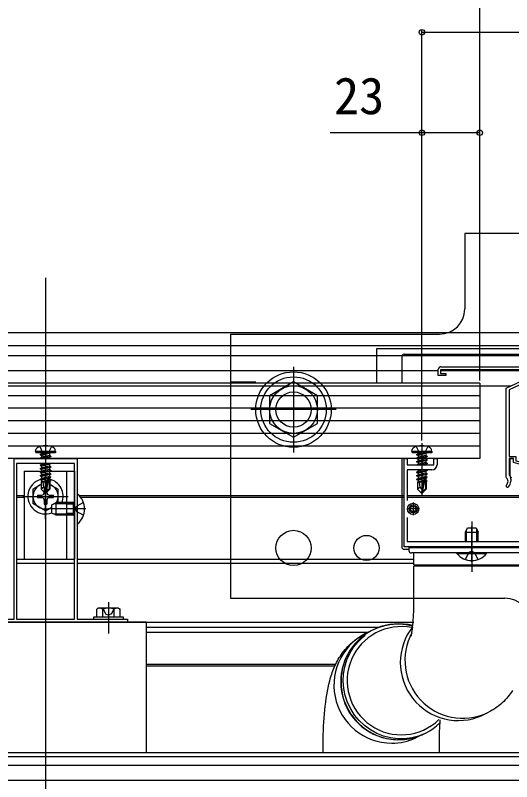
# Model space of a CAD drawing. Units: millimetres, scale not verified. Extents: x -875 to 875, y -1304 to 1296.
# Drawn here: x 487.5 to 684.6, y 184.4 to 489 of the extents above; entities that cross this region are included whole.
import ezdxf
from ezdxf.enums import TextEntityAlignment as Align

# ---------------------------------------------------------------- set-up
doc = ezdxf.new("R2010")
doc.units = ezdxf.units.MM
doc.header["$LTSCALE"] = 8
for name, color, linetype in [('0-3_YKK_11', 7, 'Continuous'), ('0-5_YKK_12', 2, 'Continuous'), ('0-6_YKK_13', 4, 'Continuous'), ('0-7_YKK_D', 6, 'Continuous')]:
    doc.layers.add(name, color=color, linetype=linetype)
doc.styles.add('ＭＳ ゴシック', font='')
doc.styles.get('ＭＳ ゴシック').set_extended_font_data('MS Gothic')

msp = doc.modelspace()

# ---------------------------------------------------------------- linework, layer by layer
at = {"layer": '0-3_YKK_11'}
for p, q in [((684.3, 304.6), (684.3, 303.8)), ((648, 292.8), (643, 292.8)), ((645.5, 295.3), (645.5, 290.3))]:
    msp.add_line(p, q, dxfattribs=at)
for points in [[(682.595, 305.19), (682.5, 305.409), (682.5, 340.863), (692.1, 345.363), (692.1, 346.7), (694.3, 346.7), (694.3, 348.1), (656.4, 348.1), (656.4, 346.7), (658.5, 346.7), (658.5, 345.8), (655.5, 345.8), (655.5, 348.3)], [(656.5, 349.3), (695.5, 349.3), (695.5, 345.5), (693.3, 345.5), (693.3, 344.6), (683.7, 340.1), (683.7, 313.7), (686.3, 313.7), (686.3, 311.893), (689.365, 311.085), (689.135, 310.215), (685.4, 311.2), (685.4, 312.8), (683.7, 312.8), (683.7, 306.497), (683.755, 306.325)], [(694, 277.8), (642, 277.8), (642, 312.8), (643.2, 312.8), (643.2, 310.3), (653.8, 310.3), (653.8, 312.8), (655, 312.8), (655, 310.3)], [(684, 305.95), (684, 312.8), (685.3, 312.8)], [(653, 308.3), (643.2, 308.3), (643.2, 296.199)], [(643.2, 289.401), (643.2, 279.8), (693.172, 279.8), (694, 280.628), (694, 289.741)]]:
    msp.add_lwpolyline(points, dxfattribs=at)
for points in [[(532, 247.8), (467, 247.8), (467, 249), (474.042, 249), (474.225, 248.88), (474.775, 248.88), (474.958, 249), (487, 249), (487, 312.8), (499.042, 312.8), (499.225, 312.68), (499.775, 312.68), (499.958, 312.8), (512, 312.8), (512, 249), (524.042, 249), (524.225, 248.88), (524.775, 248.88), (524.958, 249), (532, 249)], [(488, 310.8), (488, 249), (511, 249), (511, 310.8)]]:
    msp.add_lwpolyline(points, close=True, dxfattribs=at)
for centre, radius, start, end in [((656.5, 348.3), 1, 90.00001, 179.99999), ((653, 310.3), 2, 270.00001, 359.99999), ((681.3, 303.8), 1.9, 312.97288, 47.0141), ((681.3, 304.6), 3, 0, 35.09682), ((684.65, 305.95), 0.65, 180.00001, 269.99999), ((682.97, 302.007), 0.55, 132.9729, 210.00003), ((682.97, 302.007), 0.55, 209.99999, 312.97288), ((681.3, 303.8), 3, 312.97287, 359.99999)]:
    msp.add_arc(centre, radius, start, end, dxfattribs=at)
at = {"layer": '0-5_YKK_12'}
for p, q in [((499.5, 384.6), (499.5, 169.8)), ((792.221, 362.8), (-860.922, 362.8)), ((-602, 357.8), (691, 357.8)), ((-552.134, 353.8), (641.134, 353.8)), ((641.134, 353.8), (691, 353.8)), ((598, 349.301), (598, 315.301)), ((641, 347.8), (655.5, 347.8)), ((656.4, 347.8), (691, 347.8)), ((-595.499, 341.8), (684.499, 341.8)), ((615, 332.301), (581, 332.301)), ((488, 298.1), (491, 298.1)), ((488, 297.5), (491, 297.5)), ((512.884, 298.1), (642, 298.1)), ((513.398, 297.5), (642, 297.5)), ((643.2, 298.1), (691, 298.1)), ((643.2, 297.5), (691, 297.5)), ((515.5, 292.799), (501.5, 292.799)), ((668.8, 287.8), (668.8, 267.8)), ((668.8, 271.8), (668.8, 285.8)), ((488, 272.8), (511, 272.8)), ((488, 271.3), (511, 271.3)), ((512, 272.8), (645.8, 272.8)), ((512, 271.3), (645.8, 271.3)), ((524.5, 255.8), (524.5, 243.3)), ((-556.508, 247.8), (645.798, 247.8)), ((539.5, 245.8), (632.059, 245.8)), ((539.5, 243.8), (627.84, 243.8)), ((539.5, 231.1), (614.781, 231.1)), ((539.5, 230.5), (614.501, 230.5)), ((689.5, 195.8), (-600.5, 195.8)), ((689.5, 194.3), (-600.5, 194.3)), ((689.5, 190.8), (-600.5, 190.8)), ((-600.5, 185), (689.5, 185))]:
    msp.add_line(p, q, dxfattribs=at)
msp.add_lwpolyline([(-566.5, 347.8), (-552, 347.8), (641, 347.8)], dxfattribs=at)
at = {"layer": '0-6_YKK_13'}
for p, q in [((666, 402.301), (666, 372.301)), ((758, 402.301), (666, 402.301)), ((573, 362.301), (573, 257.301)), ((573, 362.301), (656, 362.301)), ((631, 356.5), (631, 342.8)), ((691, 356.5), (631, 356.5)), ((642, 354.3), (692, 354.3)), ((641, 353.3), (641, 342.8)), ((672, 342.8), (-583, 342.8)), ((573, 343.301), (583, 343.301)), ((672, 342.8), (672, 312.8)), ((672, 337.8), (-583, 337.8)), ((672, 332.8), (-583, 332.8)), ((672, 327.8), (-583, 327.8)), ((672, 322.8), (-583, 322.8)), ((672, 317.8), (-583, 317.8)), ((499.5, 319), (499.5, 298.1)), ((652.75, 317.781), (643.25, 317.781)), ((649, 319), (649, 298.1)), ((495.5, 315.6), (495.641, 316.402)), ((503.5, 315.6), (495.5, 315.6)), ((495.5, 315.6), (495.588, 315.1)), ((503.412, 315.1), (495.588, 315.1)), ((497.4, 314.45), (501, 315.05)), ((501, 314.95), (497.4, 314.35)), ((497.4, 314.45), (497.95, 314.768)), ((497.4, 314.45), (497.4, 314.35)), ((497.4, 314.45), (497.4, 314.35)), ((497.4, 314.35), (497.95, 314.032)), ((497.4, 313.05), (501.6, 313.75)), ((501, 315.05), (497.95, 314.768)), ((497.95, 314.032), (501, 314.95)), ((497.95, 314.9), (497.95, 314.768)), ((501.05, 314.068), (497.95, 313.368)), ((497.95, 314.032), (497.95, 313.368)), ((501, 315.05), (501, 314.95)), ((501.05, 314.9), (501.05, 314.068)), ((501.6, 313.75), (501.05, 314.068)), ((501.6, 313.75), (501.6, 313.65)), ((503.5, 315.6), (503.359, 316.402)), ((503.5, 315.6), (503.412, 315.1)), ((645, 315.6), (645.141, 316.402)), ((653, 315.6), (645, 315.6)), ((645, 315.6), (645.088, 315.1)), ((652.912, 315.1), (645.088, 315.1)), ((646.9, 314.45), (650.5, 315.05)), ((650.5, 314.95), (646.9, 314.35)), ((646.9, 314.45), (647.45, 314.768)), ((646.9, 314.45), (646.9, 314.35)), ((646.9, 314.45), (646.9, 314.35)), ((646.9, 314.35), (647.45, 314.032)), ((646.9, 313.05), (651.1, 313.75)), ((650.5, 315.05), (647.45, 314.768)), ((647.45, 314.032), (650.5, 314.95)), ((647.45, 314.9), (647.45, 314.768)), ((650.55, 314.068), (647.45, 313.368)), ((647.45, 314.032), (647.45, 313.368)), ((650.5, 315.05), (650.5, 314.95)), ((650.55, 314.9), (650.55, 314.068)), ((651.1, 313.75), (650.55, 314.068)), ((651.1, 313.75), (651.1, 313.65)), ((653, 315.6), (652.859, 316.402)), ((653, 315.6), (652.912, 315.1)), ((672, 312.8), (-583, 312.8)), ((501.6, 313.65), (497.4, 312.95)), ((497.4, 313.05), (497.95, 313.368)), ((497.4, 313.05), (497.4, 312.95)), ((497.4, 312.95), (497.66, 312.8)), ((501.3, 310.8), (497.4, 310.15)), ((497.4, 310.25), (500.7, 310.8)), ((498.979, 310.8), (497.95, 310.568)), ((497.95, 310.8), (497.95, 310.568)), ((501.05, 313.332), (498.692, 312.8)), ((501.6, 313.65), (501.05, 313.332)), ((501.05, 313.332), (501.05, 312.8)), ((641, 312.8), (641, 277.8)), ((651.1, 313.65), (646.9, 312.95)), ((646.9, 313.05), (647.45, 313.368)), ((646.9, 313.05), (646.9, 312.95)), ((646.9, 312.95), (647.45, 312.632)), ((646.9, 311.65), (651.1, 312.35)), ((651.1, 312.25), (646.9, 311.55)), ((646.9, 311.65), (647.45, 311.968)), ((646.9, 311.65), (646.9, 311.55)), ((646.9, 311.55), (647.45, 311.232)), ((647.2, 310.3), (651.1, 310.95)), ((650.55, 313.332), (647.45, 312.632)), ((650.55, 312.668), (647.45, 311.968)), ((647.45, 312.632), (647.45, 311.968)), ((650.55, 311.268), (647.45, 310.568)), ((647.45, 311.232), (647.45, 310.568)), ((651.1, 310.85), (647.8, 310.3)), ((651.1, 313.65), (650.55, 313.332)), ((650.55, 313.332), (650.55, 312.668)), ((651.1, 312.35), (650.55, 312.668)), ((650.55, 311.932), (650.55, 311.268)), ((651.1, 310.95), (650.55, 311.268)), ((651.1, 312.35), (651.1, 312.25)), ((651.1, 310.95), (651.1, 310.85)), ((491, 307.799), (511, 307.799)), ((497.4, 310.25), (497.95, 310.568)), ((497.4, 310.25), (497.4, 310.15)), ((497.4, 310.15), (497.95, 309.832)), ((497.4, 308.85), (501.6, 309.55)), ((501.6, 309.45), (497.4, 308.75)), ((497.4, 308.85), (497.95, 309.168)), ((497.4, 308.85), (497.4, 308.75)), ((497.4, 308.75), (497.95, 308.432)), ((497.4, 307.45), (501.6, 308.15)), ((501.6, 308.05), (497.4, 307.35)), ((497.4, 307.45), (497.95, 307.768)), ((501.05, 309.868), (497.95, 309.168)), ((497.95, 309.832), (497.95, 309.168)), ((501.05, 308.468), (497.95, 307.768)), ((497.95, 308.432), (497.95, 307.768)), ((501.05, 310.532), (501.05, 309.868)), ((501.6, 309.55), (501.05, 309.868)), ((501.05, 309.132), (501.05, 308.468)), ((501.6, 308.15), (501.05, 308.468)), ((501.05, 307.732), (501.05, 307.068)), ((501.6, 309.55), (501.6, 309.45)), ((501.6, 308.15), (501.6, 308.05)), ((507.8, 307.799), (507.8, 272.799)), ((511, 307.799), (511, 272.799)), ((646.9, 307.45), (651.1, 308.15)), ((651.1, 308.05), (646.9, 307.35)), ((646.9, 307.45), (647.45, 307.768)), ((646.987, 310.3), (647.45, 310.568)), ((649.808, 308.3), (647.45, 307.768)), ((647.45, 308.3), (647.45, 307.768)), ((650.55, 310.532), (650.55, 310.3)), ((650.55, 307.732), (650.55, 307.068)), ((651.1, 308.15), (650.84, 308.3)), ((651.1, 308.15), (651.1, 308.05)), ((497.4, 307.45), (497.4, 307.35)), ((497.4, 307.35), (497.95, 307.032)), ((497.4, 306.05), (501.6, 306.75)), ((501.6, 306.65), (497.4, 305.95)), ((497.4, 306.05), (497.95, 306.368)), ((497.4, 306.05), (497.4, 305.95)), ((497.4, 305.95), (497.95, 305.632)), ((497.4, 304.65), (500.426, 305.154)), ((500.398, 305.05), (497.4, 304.55)), ((497.4, 304.65), (497.95, 304.968)), ((497.4, 304.65), (497.4, 304.55)), ((501.05, 307.068), (497.95, 306.368)), ((497.95, 307.032), (497.95, 306.368)), ((501.05, 305.668), (497.95, 304.968)), ((497.95, 305.632), (497.95, 304.968)), ((500.34, 304.772), (497.95, 304.232)), ((499.5, 288.799), (499.5, 306.799)), ((500.41, 305.107), (499.5, 300.722)), ((500.832, 305.223), (499.65, 299.524)), ((500.832, 305.222), (501.6, 305.35)), ((501.6, 305.25), (500.887, 305.131)), ((500.9, 305.052), (500.9, 300.774)), ((501.6, 306.75), (501.05, 307.068)), ((501.05, 306.332), (501.05, 305.668)), ((501.6, 305.35), (501.05, 305.668)), ((501.05, 304.932), (501.05, 304.268)), ((501.6, 306.75), (501.6, 306.65)), ((501.6, 305.35), (501.6, 305.25)), ((646.9, 307.45), (646.9, 307.35)), ((646.9, 307.35), (647.45, 307.032)), ((646.9, 306.05), (651.1, 306.75)), ((651.1, 306.65), (646.9, 305.95)), ((646.9, 306.05), (647.45, 306.368)), ((646.9, 306.05), (646.9, 305.95)), ((646.9, 305.95), (647.45, 305.632)), ((646.9, 304.65), (649.926, 305.154)), ((649.898, 305.05), (646.9, 304.55)), ((646.9, 304.65), (647.45, 304.968)), ((646.9, 304.65), (646.9, 304.55)), ((650.55, 307.068), (647.45, 306.368)), ((647.45, 307.032), (647.45, 306.368)), ((650.55, 305.668), (647.45, 304.968)), ((647.45, 305.632), (647.45, 304.968)), ((649.84, 304.772), (647.45, 304.232)), ((649.91, 305.107), (649, 300.722)), ((650.332, 305.223), (649.15, 299.524)), ((650.332, 305.222), (651.1, 305.35)), ((651.1, 305.25), (650.387, 305.131)), ((650.4, 305.052), (650.4, 300.774)), ((651.1, 306.75), (650.55, 307.068)), ((650.55, 306.332), (650.55, 305.668)), ((651.1, 305.35), (650.55, 305.668)), ((650.55, 304.932), (650.55, 304.268)), ((651.1, 306.75), (651.1, 306.65)), ((651.1, 305.35), (651.1, 305.25)), ((497.8, 302.567), (494.5, 300.662)), ((497.4, 304.55), (497.95, 304.232)), ((497.8, 303.5), (497.95, 303.568)), ((497.8, 303.5), (497.8, 300.65)), ((500.076, 303.5), (497.8, 303.5)), ((497.95, 304.232), (497.95, 303.568)), ((500.195, 304.075), (497.95, 303.568)), ((500.135, 303.783), (498.417, 303.5)), ((500.08, 303.516), (499.996, 303.5)), ((501.05, 304.268), (500.897, 304.233)), ((501.5, 304.008), (500.9, 303.909)), ((501.5, 303.792), (500.9, 303.676)), ((501.2, 303.5), (500.9, 303.5)), ((501.5, 304.008), (501.05, 304.268)), ((501.5, 303.792), (501.2, 303.619)), ((501.2, 303.619), (501.2, 300.65)), ((501.2, 302.567), (504.5, 300.662)), ((501.5, 304.008), (501.5, 303.792)), ((646.9, 304.55), (647.45, 304.232)), ((647.3, 303.5), (647.45, 303.568)), ((647.3, 303.5), (647.3, 300.65)), ((649.576, 303.5), (647.3, 303.5)), ((647.45, 304.232), (647.45, 303.568)), ((649.695, 304.075), (647.45, 303.568)), ((649.635, 303.783), (647.917, 303.5)), ((649.58, 303.516), (649.496, 303.5)), ((650.55, 304.268), (650.397, 304.233)), ((651, 304.008), (650.4, 303.909)), ((651, 303.792), (650.4, 303.676)), ((650.7, 303.5), (650.4, 303.5)), ((651, 304.008), (650.55, 304.268)), ((651, 303.792), (650.7, 303.619)), ((650.7, 303.619), (650.7, 300.65)), ((651, 304.008), (651, 303.792)), ((494.5, 300.662), (494.5, 294.935)), ((498.757, 301.453), (497.8, 300.65)), ((499.35, 299.1), (497.8, 300.65)), ((499, 300.949), (499, 299.299)), ((500, 300.949), (499, 300.949)), ((499.5, 300.722), (499.35, 299.1)), ((499.35, 299.1), (499.65, 299.1)), ((499.5, 300.722), (499.5, 299.1)), ((500.9, 300.774), (499.65, 299.524)), ((499.65, 299.1), (501.2, 300.65)), ((499.65, 299.524), (499.65, 299.1)), ((500, 300.949), (500, 299.299)), ((501.2, 300.65), (500.9, 300.774)), ((504.5, 295.299), (504.5, 300.662)), ((512, 298.699), (512, 286.899)), ((512.248, 298.699), (512, 298.699)), ((512.248, 286.899), (512.248, 298.699)), ((648.257, 301.453), (647.3, 300.65)), ((648.85, 299.1), (647.3, 300.65)), ((649, 300.722), (648.85, 299.1)), ((648.85, 299.1), (649.15, 299.1)), ((649, 300.722), (649, 299.1)), ((650.4, 300.774), (649.15, 299.524)), ((649.15, 299.1), (650.7, 300.65)), ((649.15, 299.524), (649.15, 299.1)), ((650.7, 300.65), (650.4, 300.774)), ((490.5, 297.799), (508.5, 297.799)), ((496.35, 298.299), (498, 298.299)), ((496.35, 298.299), (496.35, 297.299)), ((496.35, 297.299), (498, 297.299)), ((499, 296.299), (499, 294.649)), ((500, 296.299), (500, 294.649)), ((501, 298.299), (502.65, 298.299)), ((501, 297.299), (502.65, 297.299)), ((502.65, 297.299), (502.65, 298.299)), ((499.5, 292.049), (494.5, 294.935)), ((499, 294.649), (500, 294.649)), ((499.5, 292.049), (502, 293.492)), ((502, 294.499), (503.7, 295.299)), ((502, 291.099), (502, 294.499)), ((510.6, 294.866), (502.78, 294.866)), ((510.6, 295.299), (503.7, 295.299)), ((503.7, 290.299), (503.7, 295.299)), ((511, 295.299), (507.8, 295.299)), ((511, 294.649), (507.8, 294.649)), ((510.6, 290.299), (510.6, 295.299)), ((510.6, 295.299), (511, 295.153)), ((510.6, 294.866), (511, 294.949)), ((511.256, 292.799), (511.865, 293.944)), ((511.256, 292.799), (511.865, 291.654)), ((514.583, 295.299), (511.865, 293.944)), ((503.7, 290.299), (502, 291.099)), ((510.6, 290.732), (502.78, 290.732)), ((510.6, 290.299), (503.7, 290.299)), ((511, 290.949), (507.8, 290.949)), ((511, 290.299), (507.8, 290.299)), ((510.6, 290.732), (511, 290.648)), ((510.6, 290.299), (511, 290.444)), ((514.583, 290.299), (511.865, 291.654)), ((512.248, 286.899), (512, 286.899)), ((666.3, 283.6), (667.1, 285.3)), ((666.3, 279.8), (666.3, 283.6)), ((666.3, 283.6), (671.3, 283.6)), ((666.733, 279.8), (666.733, 284.52)), ((667.1, 285.3), (670.5, 285.3)), ((670.5, 285.3), (671.3, 283.6)), ((670.867, 279.8), (670.867, 284.52)), ((671.3, 279.8), (671.3, 283.6)), ((643.8, 277.8), (643.8, 276.3)), ((693.8, 277.8), (643.8, 277.8)), ((693.8, 277.3), (643.8, 277.3)), ((642, 276.8), (643.8, 276.8)), ((668.8, 275.3), (644.8, 275.3)), ((645.8, 270.55), (645.8, 275.3)), ((646.195, 275.3), (645.8, 275.3)), ((691.8, 275.3), (646.195, 275.3)), ((674.7, 275.3), (662.9, 275.3)), ((662.9, 275.052), (662.9, 275.3)), ((662.9, 275.052), (674.7, 275.052)), ((666.3, 272.717), (667.655, 275.435)), ((668.8, 276.044), (667.655, 275.435)), ((668.8, 276.044), (669.945, 275.435)), ((692.8, 275.3), (668.8, 275.3)), ((671.3, 272.717), (669.945, 275.435)), ((674.7, 275.052), (674.7, 275.3)), ((645.8, 270.55), (691.8, 270.55)), ((645.8, 255.3), (645.8, 270.05)), ((646.195, 270.05), (645.8, 270.05)), ((691.8, 270.05), (646.195, 270.05)), ((573, 257.301), (682, 257.301)), ((520.5, 253.3), (519.881, 252.943)), ((519.881, 249.8), (519.881, 252.943)), ((528.5, 253.3), (520.5, 253.3)), ((522.191, 249.8), (522.191, 252.943)), ((526.809, 249.8), (526.809, 252.943)), ((528.5, 253.3), (529.119, 252.943)), ((529.119, 249.8), (529.119, 252.943)), ((529.119, 249.8), (519.881, 249.8)), ((527, 249.8), (522, 249.8)), ((539.5, 247.8), (539.5, 195.8)), ((674.773, 211.603), (672.934, 210.732)), ((649.236, 203.101), (646.523, 201.816)), ((609.797, 195.8), (609.797, 199.688)), ((655.797, 199.688), (655.797, 195.8)), ((539.5, 195.8), (459.5, 195.8))]:
    msp.add_line(p, q, dxfattribs=at)
for points in [[(598, 343.271), (588.5, 337.786), (588.5, 326.816), (598, 321.331), (607.5, 326.816), (607.5, 337.786)], [(518.5, 249), (530.5, 249), (530.5, 249.8), (518.5, 249.8)]]:
    msp.add_lwpolyline(points, close=True, dxfattribs=at)
for points in [[(497.2, 317.579), (498.355, 315.263), (499.5, 314.654)], [(501.8, 317.579), (500.645, 315.263), (499.5, 314.654)], [(646.7, 317.579), (647.855, 315.263), (649, 314.654)], [(651.3, 317.579), (650.145, 315.263), (649, 314.654)], [(501.513, 310.8), (501.05, 310.532), (497.95, 309.832)], [(651.1, 312.25), (650.55, 311.932), (647.45, 311.232)], [(651.1, 310.85), (650.55, 310.532), (649.521, 310.3)], [(491, 307.799), (491, 272.799), (511, 272.799)], [(501.6, 309.45), (501.05, 309.132), (497.95, 308.432)], [(501.6, 308.05), (501.05, 307.732), (497.95, 307.032)], [(651.1, 308.05), (650.55, 307.732), (647.45, 307.032)], [(501.6, 306.65), (501.05, 306.332), (497.95, 305.632)], [(501.6, 305.25), (501.05, 304.932), (500.9, 304.899)], [(651.1, 306.65), (650.55, 306.332), (647.45, 305.632)], [(651.1, 305.25), (650.55, 304.932), (650.4, 304.899)], [(499.5, 300.722), (498.757, 301.453), (498.6, 303.5)], [(649, 300.722), (648.257, 301.453), (648.1, 303.5)], [(522.3, 253.3), (523.35, 251.147), (524.5, 250.536)], [(526.7, 253.3), (525.65, 251.147), (524.5, 250.536)], [(644.747, 242.311), (644.742, 242.295), (644.744, 242.304), (644.751, 242.334), (644.764, 242.381), (644.794, 242.506), (644.829, 242.659), (644.867, 242.844), (644.911, 243.066), (644.959, 243.323), (645.009, 243.61), (645.06, 243.925), (645.112, 244.264), (645.164, 244.626), (645.216, 245.011), (645.267, 245.415), (645.317, 245.838), (645.411, 246.733), (645.498, 247.686), (645.576, 248.688), (645.643, 249.73), (645.699, 250.806), (645.743, 251.907), (645.775, 253.027), (645.798, 255.3)], [(539.5, 247.8), (459.5, 247.8), (459.5, 195.8)], [(650.231, 203.579), (647.689, 202.552), (644.951, 201.836), (642.141, 201.476), (639.302, 201.476), (636.48, 201.836), (633.719, 202.552), (631.062, 203.611), (628.552, 204.997), (626.228, 206.689), (624.127, 208.658), (622.282, 210.875), (620.721, 213.305), (619.471, 215.908), (618.549, 218.645), (617.972, 221.471), (617.747, 224.343), (617.879, 227.215), (618.365, 230.041), (619.198, 232.778), (620.365, 235.381), (621.847, 237.811), (623.62, 240.028), (625.658, 241.997), (626.403, 242.603)], [(621.929, 240.298), (622.576, 240.806), (623.241, 241.295), (623.925, 241.761), (624.628, 242.2), (625.35, 242.611), (626.824, 243.384)], [(609.797, 199.688), (609.807, 201.39), (609.836, 203.088), (609.886, 204.776), (609.955, 206.451), (610.043, 208.107), (610.15, 209.741), (610.277, 211.349), (610.424, 212.928), (610.59, 214.476), (610.776, 215.991), (610.983, 217.473), (611.212, 218.923), (611.463, 220.34), (611.739, 221.729), (612.044, 223.093), (612.38, 224.437), (612.753, 225.767), (613.169, 227.089), (613.396, 227.749), (613.636, 228.409), (613.892, 229.069), (614.163, 229.73), (614.452, 230.392), (614.759, 231.054), (615.085, 231.716), (615.431, 232.377), (615.798, 233.037), (616.187, 233.693), (616.598, 234.345), (617.031, 234.991), (617.487, 235.63), (617.965, 236.26), (618.467, 236.88), (618.99, 237.488), (619.535, 238.082), (620.102, 238.662), (620.691, 239.225), (621.3, 239.77), (621.929, 240.298)], [(685, 220.643), (684.566, 219.996), (684.11, 219.357), (683.632, 218.727), (683.131, 218.108), (682.608, 217.5), (682.062, 216.905), (681.495, 216.326), (680.907, 215.763), (680.298, 215.217), (679.669, 214.69)], [(679.669, 214.69), (679.021, 214.181), (678.356, 213.692), (677.672, 213.226), (676.969, 212.787), (676.248, 212.376), (674.773, 211.603)], [(656.147, 209.019), (656.086, 207.874), (656.024, 206.729), (655.964, 205.581), (655.909, 204.427), (655.861, 203.262), (655.825, 202.083), (655.807, 200.889), (655.8, 199.686)]]:
    msp.add_lwpolyline(points, dxfattribs=at)
for centre, radius in [((598, 332.301), 15), ((598, 332.301), 13), ((598, 332.301), 9.5), ((598, 332.301), 7), ((645.5, 292.8), 2.25), ((645.5, 292.8), 1.6), ((645.5, 292.8), 1.1), ((598, 277.301), 7), ((627, 277.301), 5)]:
    msp.add_circle(centre, radius, dxfattribs=at)
for centre, radius, start, end in [((656, 372.301), 10, 270, 0), ((642, 353.3), 1, 90, 180), ((496.528, 316.246), 0.9, 122.05588, 170), ((499.5, 311.5), 6.5, 57.94412, 122.05588), ((502.472, 316.246), 0.9, 10, 57.94412), ((646.028, 316.246), 0.9, 122.05588, 170), ((649, 311.5), 6.5, 57.94412, 122.05588), ((651.972, 316.246), 0.9, 10, 57.94412), ((497.75, 314.9), 0.2, 0, 90), ((501.25, 314.9), 0.2, 90, 180), ((647.25, 314.9), 0.2, 0, 90), ((650.75, 314.9), 0.2, 90, 180), ((500.652, 305.052), 0.248, 0, 167.19096), ((499.5, 297.799), 7, 339.07517, 77.20705), ((650.152, 305.052), 0.248, 0, 167.19096), ((499.5, 297.799), 7, 106.74255, 290.92483), ((499.5, 297.799), 5, 109.87687, 300), ((499.5, 297.799), 5, 330, 70.12313), ((498, 299.299), 1, 270, 0), ((501, 299.299), 1, 180, 270), ((507.3, 292.799), 7.7, 309.98312, 50.01688), ((498, 296.299), 1, 0, 90), ((501, 296.299), 1, 90, 180), ((642, 277.8), 1, 180, 270), ((642, 277.8), 1, 180, 270), ((644.8, 276.3), 1, 180, 270), ((668.8, 280), 7.7, 219.98312, 320.01688), ((645.8, 270.3), 0.25, 270, 90), ((682, 247.301), 10, 0, 90), ((521.036, 251.255), 2.045, 55.61575, 124.38425), ((524.5, 245.657), 7.643, 72.41205, 107.58795), ((527.964, 251.255), 2.045, 55.61575, 124.38425), ((639.764, 224.095), 23.032, 75.88518, 294.28246), ((639.452, 224.403), 22.583, 74.84154, 181.20356), ((637.103, 222.745), 23.058, 112.6998, 269.8512), ((640.806, 224.544), 21.503, 78.62775, 314.04559), ((663.469, 231.758), 23.058, 141.85645, 294.23441), ((665.31, 232.629), 23.056, 151.77602, 294.34201), ((639.837, 224.055), 22.964, 180.31489, 315.02977), ((637.056, 221.807), 22.12, 269.96726, 295.33961)]:
    msp.add_arc(centre, radius, start, end, dxfattribs=at)
at = {"layer": '0-7_YKK_D'}
for p, q in [((672, 343.8), (672, 523.301)), ((649, 320), (649, 483.301)), ((649, 482.301), (692, 482.301)), ((649, 320), (649, 443.301)), ((672, 343.8), (672, 443.301))]:
    msp.add_line(p, q, dxfattribs=at)
msp.add_lwpolyline([(672, 442.301), (649, 442.301), (612.564, 442.301)], dxfattribs=at)
for centre in [(649, 482.301), (649, 442.301), (672, 442.301)]:
    msp.add_circle(centre, 1.075, dxfattribs=at)

# ---------------------------------------------------------------- texts
at = {"layer": '0-7_YKK_D', "style": 'ＭＳ ゴシック'}
msp.add_text('23', height=14.66, dxfattribs=at).set_placement((614.086, 445.301), align=Align.BOTTOM_LEFT)

doc.saveas('drawing.dxf')
